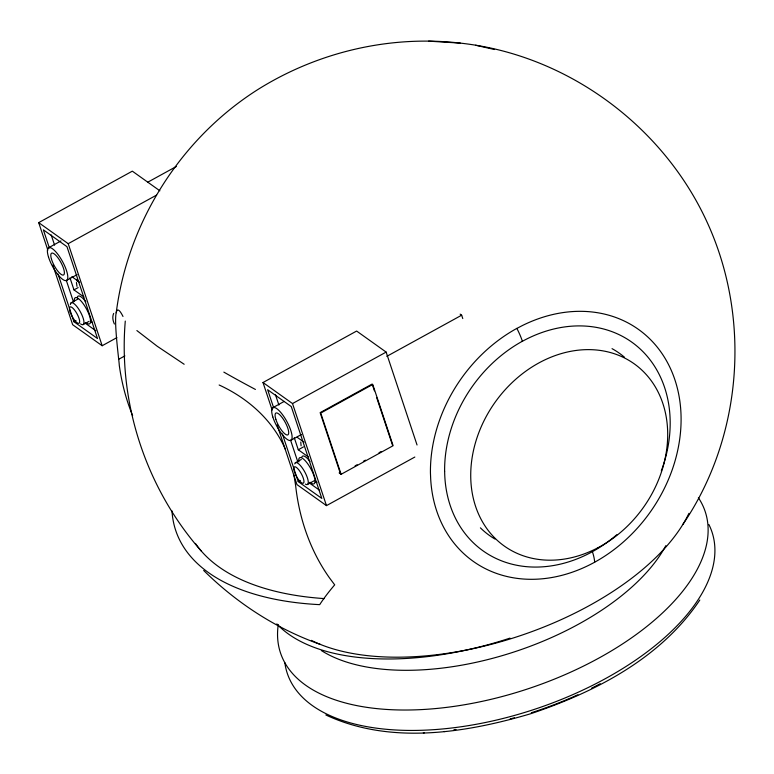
<?xml version="1.0" encoding="UTF-8"?>
<svg xmlns="http://www.w3.org/2000/svg" width="774" height="774" viewBox="0 0 774 774"><rect width="100%" height="100%" fill="white"/><g stroke="black" fill="none" stroke-linecap="round" stroke-linejoin="round"><path stroke-width="1.16" d="M125.282 321.075C118.19 403.902 146.412 488.849 201.395 551.156M122.989 316.45C108.834 288.247 119.428 361.971 119.244 365.028A248.667 202.033 -54.5 0 0 132.615 415.541M76.413 282.51L76.994 286.39M116.235 312.725C127.758 222.032 180.942 138.082 258.264 89.281C318.027 51.926 390.241 34.956 460.346 43.121C566.123 54.586 661.993 124.711 706.575 221.045C751.419 317.456 742.788 436.304 682.891 524.404M300.786 442.041L301.076 445.795M699.802 600.044C660.899 658.239 595.235 692.024 530.538 713.792C465 733.094 390.028 744.975 325.844 714.963M47.853 250.157L38.7 222.631L132.325 171.16L159.87 190.801M147.95 182.103L176.414 166.449M48.481 247.815L60.972 240.946M38.7 222.631L68.209 243.675L156.58 195.096M66.699 280.352L77.1 274.625M69.979 277.847L73.975 289.873L78.135 287.589M71.102 302.837L77.942 299.074M58.06 274.073L73.907 321.703L75.987 320.562M83.079 324.625L89.097 321.316M52.816 265.066L72.65 324.703L102.168 345.736L116.893 337.638M118.557 359.368L124.885 355.895M272.158 410.046L263.005 382.52L356.63 331.049L386.139 352.093L417.041 444.982M272.787 407.695L284.232 401.406M263.005 382.52L292.514 403.554L386.139 352.093M386.797 356.35L461.652 315.202L462.775 318.569M291.005 440.232L301.405 434.514M294.275 437.736L298.28 449.762L303.476 446.908M295.397 462.726L301.289 459.485M282.365 433.953L298.213 481.592L300.293 480.441M307.375 484.505L314.35 480.673M355.082 465.871L357.162 464.729M363.403 461.294L365.483 460.153M379.008 452.713L381.089 451.571M341.111 474.298L393.124 445.708L372.749 384.465L320.736 413.055L341.111 474.298L339.138 472.895M277.121 424.955L296.955 484.592L326.473 505.625L414.835 457.047M444.015 731.565L444.934 731.507M423.33 732.852L424.442 732.794M460.346 43.121L428.603 41.148M475.575 45.24L494.538 49.526M320.562 644.5C276.618 629.049 236.776 603.139 203.688 570.467M219.139 384.997C247.738 398.107 272.642 420.001 285.354 449.268M184.154 364.264L157.267 346.288L136.872 330.566M460.162 314.128L461.652 315.202M71.837 276.666L79.703 282.278M297.119 437.262L304.008 442.167M73.975 289.873L83.815 296.887M298.28 449.762L308.12 456.776M85.014 323.048L95.831 330.759M309.31 482.937L319.149 489.952M73.907 321.703L97.514 338.528L66.961 246.674L43.354 229.839L49.381 247.99M298.213 481.592L321.82 498.417L291.266 406.563L267.649 389.728L273.686 407.869M374.423 390.851L372.159 384.039L320.146 412.639L340.521 473.882M376.686 397.652L392.534 445.282M292.514 403.554L326.473 505.625M275.496 394.808L278.892 405.015M290.579 440.174L297.748 461.72M68.209 243.675L102.168 345.736M76.636 279.366L77.361 281.552M51.19 234.919L54.586 245.126M66.283 280.285L73.453 301.831M293.936 474.984L295.639 485.598A248.667 202.024 -54.5 0 0 329.424 577.801L334.697 584.854A250.389 55.051 -32.8 0 0 319.701 604.649A292.543 146.712 -18.4 0 1 171.992 510.888M612.041 348.648A111.901 90.916 -54.5 0 1 624.492 357.24M494.973 539.052A111.901 90.916 -54.5 0 1 480.412 527.858M665.834 545.651A198.928 99.769 -18.4 0 1 506.206 654.446A198.928 99.769 -18.4 0 1 321.374 650.557M509.969 638.124A223.802 112.24 -18.4 0 1 276.831 623.892M698.39 497.74A223.802 112.24 -18.4 0 1 516.471 692.469A223.802 112.24 -18.4 0 1 278.263 624.666M708.878 524.511A223.802 112.24 -18.4 0 1 532.473 709.99A223.802 112.24 -18.4 0 1 284.842 662.708M600.305 683.713A217.581 109.124 -18.4 0 1 591.5 688.26M577.936 694.742A217.581 109.124 -18.4 0 1 531.332 712.738M514.41 717.779A217.581 109.124 -18.4 0 1 510.143 718.94M456.002 729.466A217.581 109.124 -18.4 0 1 453.922 729.708M688.928 513.356A221.974 111.321 -18.4 0 1 520.573 635.589A221.974 111.321 -18.4 0 1 311.38 640.369M444.644 471.298A128.116 104.093 -54.5 0 0 592.4 551.688A31.086 9.24 61.2 0 1 594.645 562.224A142.377 115.674 -54.5 0 1 430.692 479.067L430.441 472.895A142.484 115.761 -54.5 0 1 516.858 328.379M661.306 470.931A128.145 104.113 -54.5 0 0 640.427 349.2A128.145 104.113 -54.5 0 0 522.402 341.286A31.086 9.24 61.2 0 0 516.877 328.428L522.324 325.573A142.397 115.684 -54.5 0 1 675.76 382.491A142.397 115.684 -54.5 0 1 594.645 562.214M616.849 534.679A128.145 104.113 -54.5 0 1 592.391 551.678M444.624 471.298A128.232 104.18 -54.5 0 1 522.392 341.237M114.407 324.025A304.656 54.741 17.9 0 1 113.691 313.412M255.42 389.448A304.656 47.001 23.3 0 1 223.841 372.12M298.851 461.923A14.909 4.431 61.2 0 1 304.83 460.298A14.909 4.431 61.2 0 1 314.612 478.1A14.909 4.431 61.2 0 1 310.035 482.27M317.04 482.173A14.909 4.431 61.2 0 1 315.318 482.26M301.812 457.066A14.909 4.431 61.2 0 1 309.987 461.439M294.749 463.868A12.432 3.696 61.2 0 1 305.082 472.488A12.432 3.696 61.2 0 1 305.382 484.118M70.376 304.579A12.432 3.696 61.2 0 1 80.748 312.532A12.432 3.696 61.2 0 1 80.564 323.89M74.352 301.589A14.909 4.431 61.2 0 1 80.457 300.389A14.909 4.431 61.2 0 1 90.123 317.959A14.909 4.431 61.2 0 1 85.846 322.506M92.454 322.255A14.909 4.431 61.2 0 1 91.071 322.332M77.187 297.709A14.909 4.431 61.2 0 1 85.817 301.821M324.354 598.602A292.543 146.712 -18.4 0 1 195.425 543.416M597.528 547.963A111.901 90.916 -54.5 0 0 636.731 365.705A111.901 90.916 -54.5 0 0 473.359 451.048A111.901 90.916 -54.5 0 0 597.528 547.963M272.816 416.954A18.653 5.544 61.2 0 0 290.482 440.464A18.653 5.544 61.2 0 0 282.384 414.487A18.653 5.544 61.2 0 0 272.816 416.954M275.834 419.285A12.432 3.696 61.2 0 0 287.618 434.959A12.432 3.696 61.2 0 0 282.22 417.641A12.432 3.696 61.2 0 0 275.834 419.285M294.488 471.976A9.327 2.777 61.2 0 0 303.331 483.189A9.327 2.777 61.2 0 0 298.793 469.847A9.327 2.777 61.2 0 0 294.488 471.976M70.182 312.086A9.327 2.777 61.2 0 0 79.025 323.3A9.327 2.777 61.2 0 0 74.498 309.958A9.327 2.777 61.2 0 0 70.182 312.086M48.51 257.065A18.653 5.544 61.2 0 0 66.187 280.575A18.653 5.544 61.2 0 0 58.079 254.598A18.653 5.544 61.2 0 0 48.51 257.065M51.539 259.396A12.432 3.696 61.2 0 0 63.313 275.07A12.432 3.696 61.2 0 0 57.915 257.752A12.432 3.696 61.2 0 0 51.539 259.396"/></g></svg>
